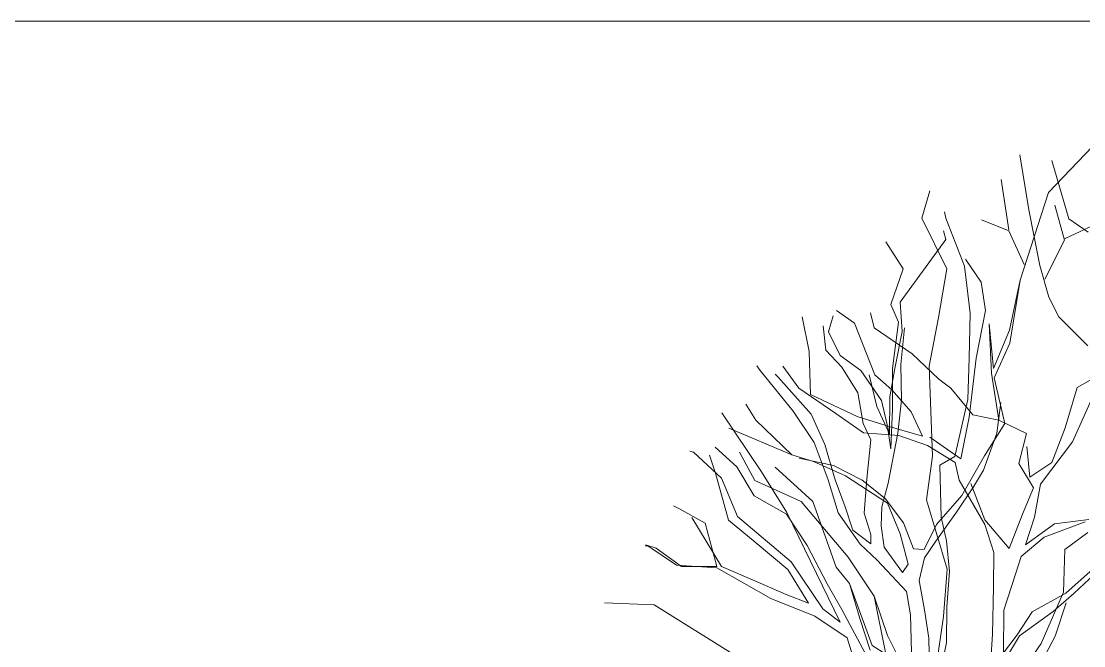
# Model space of a CAD drawing. Header units: millimetres. Extents: x -2481 to 45049, y -11067 to 11055.
# Drawn here: x 10337 to 10839, y 7942 to 8237 of the extents above; entities that cross this region are included whole.
import ezdxf

# ---------------------------------------------------------------- set-up
doc = ezdxf.new("R2010")
doc.units = ezdxf.units.MM
for name, color, linetype, lineweight in [('A-ELEWACJA CIENKA', 11, 'Continuous', 13), ('A-p.widokowa', 6, 'Continuous', 15), ('B-materiały', 9, 'Continuous', 0)]:
    doc.layers.add(name, color=color, linetype=linetype, lineweight=lineweight)

# ---------------------------------------------------------------- blocks, each defined once
blk = doc.blocks.new('A$C2EBD462E')
at = {"layer": 'B-materiały'}
for p, q in [((-80.34, 908.35), (-42.28, 948.3)), ((-89.62, 900.21), (-93.88, 926.12)), ((-70.81, 895.94), (-78.89, 923.39)), ((-99.11, 890.74), (-102.86, 914.43)), ((-136.51, 909.16), (-140.27, 896.15)), ((-93.78, 866.9), (-80.34, 908.35)), ((-84.45, 873.84), (-89.62, 900.21)), ((-72.83, 885.82), (-77.45, 902.29)), ((-140.27, 896.15), (-128.55, 872.17)), ((-128.99, 896.15), (-129.54, 899.18)), ((-120.2, 873.5), (-128.99, 896.15)), ((-99.11, 890.16), (-112.1, 895.36)), ((-72.83, 886.4), (-48.86, 897.67)), ((-61.57, 889.58), (-70.81, 895.94)), ((-128.99, 886.11), (-129.99, 890.18)), ((-91.89, 874.27), (-99.11, 890.16)), ((-149.22, 872.21), (-157.32, 885.03)), ((-150.5, 856.54), (-128.99, 886.11)), ((-82.07, 867.33), (-72.83, 885.82)), ((-112.19, 865.88), (-119.73, 876.86)), ((-154.94, 855.31), (-149.22, 872.21)), ((-128.55, 872.17), (-132.44, 849.17)), ((-117.41, 851.22), (-120.2, 873.5)), ((-80.17, 858.86), (-84.45, 873.84)), ((-110.18, 852.52), (-112.19, 865.88)), ((-93.78, 866.9), (-98.9, 843.27)), ((-98.62, 837.17), (-93.78, 866.9)), ((-151.38, 847.02), (-154.94, 855.31)), ((-149.59, 842.6), (-150.5, 856.54)), ((-75.47, 849.48), (-80.17, 858.86)), ((-196.88, 849.62), (-193.68, 833.24)), ((-182.3, 849.97), (-184.41, 842.45)), ((-172.12, 846.52), (-180.65, 852.49)), ((-162.84, 844.35), (-164.6, 851.4)), ((-117.99, 829.98), (-117.41, 851.22)), ((-114.64, 830.06), (-110.18, 852.52)), ((-185.69, 833.87), (-186.98, 845.28)), ((-162.49, 822.16), (-172.12, 846.52)), ((-154.18, 825.16), (-151.38, 847.02)), ((-132.44, 849.17), (-136.89, 826.16)), ((-106.42, 825.1), (-108.43, 846.25)), ((-108.43, 846.25), (-107.42, 822.93)), ((-61.72, 835.86), (-75.47, 849.48)), ((-184.41, 842.45), (-178.92, 831.25)), ((-144.86, 832.1), (-162.84, 844.35)), ((-153.07, 825.19), (-149.59, 842.6)), ((-148.52, 844.3), (-150.32, 826.94)), ((-98.9, 843.27), (-106.42, 825.1)), ((-106.03, 820.78), (-98.62, 837.17)), ((-193.68, 833.24), (-192.93, 812.9)), ((-178.22, 825.68), (-185.69, 833.87)), ((-178.92, 831.25), (-169.24, 824.23)), ((-132.27, 820.13), (-144.86, 832.1)), ((-118.62, 810.41), (-117.99, 829.98)), ((-117.85, 802.05), (-114.64, 830.06)), ((-216.73, 824.16), (-218.46, 826.35)), ((-198.45, 815.88), (-206.06, 826.19)), ((-170.65, 813.58), (-178.22, 825.68)), ((-155.52, 811.72), (-153.07, 825.19)), ((-154.27, 806.17), (-154.18, 825.16)), ((-150.32, 826.94), (-149.9, 810.19)), ((-136.89, 826.16), (-135.27, 783.74)), ((-201.16, 804.99), (-216.73, 824.16)), ((-209.77, 822.48), (-208.27, 821.02)), ((-208.27, 821.02), (-192.75, 803.53)), ((-169.24, 824.23), (-159.39, 809.95)), ((-165.28, 822.09), (-161.55, 807.1)), ((-154.49, 815.1), (-162.49, 822.16)), ((-126.58, 815.8), (-132.27, 820.13)), ((-107.42, 822.93), (-103.85, 800.73)), ((-101.02, 799.12), (-106.03, 820.78)), ((-66.81, 816.18), (-60.75, 819.68)), ((-181.02, 803.82), (-198.45, 815.88)), ((-145.29, 804.72), (-154.49, 815.1)), ((-116.2, 803.21), (-126.58, 815.8)), ((-72.48, 797.04), (-66.81, 816.18)), ((-57.32, 816.42), (-68.96, 790.43)), ((-192.93, 812.9), (-170.93, 802.4)), ((-168.06, 799.12), (-170.65, 813.58)), ((-159.39, 809.95), (-155.63, 793.84)), ((-155.63, 793.84), (-155.52, 811.72)), ((-149.9, 810.19), (-151.74, 794.5)), ((-124.65, 783.45), (-118.62, 810.41)), ((-218.93, 800.64), (-223.59, 808.28)), ((-191.29, 790.16), (-201.16, 804.99)), ((-161.55, 807.1), (-156.23, 795.5)), ((-154.91, 787.16), (-154.27, 806.17)), ((-139.97, 793.12), (-145.29, 804.72)), ((-102.95, 809.13), (-104.81, 794.56)), ((-216.25, 776.29), (-234.98, 804.19)), ((-201.76, 784.31), (-218.93, 800.64)), ((-192.75, 803.53), (-186.24, 789.17)), ((-167.94, 794.65), (-181.02, 803.82)), ((-170.93, 802.4), (-155.73, 797.75)), ((-121.83, 782.4), (-117.85, 802.05)), ((-103.85, 800.73), (-116.2, 803.21)), ((-90.84, 794.35), (-103.85, 800.73)), ((-201.76, 784.31), (-231.67, 796.94)), ((-164.51, 791.39), (-168.06, 799.12)), ((-151.15, 793.4), (-167.94, 794.65)), ((-156.23, 795.5), (-154.91, 787.16)), ((-151.74, 794.5), (-156.18, 770.93)), ((-155.73, 797.75), (-139.97, 793.12)), ((-104.81, 794.56), (-111.08, 777.08)), ((-110.69, 783.8), (-101.02, 799.12)), ((-94.4, 780.29), (-90.84, 794.35)), ((-78.77, 780.69), (-72.48, 797.04)), ((-184.71, 772.45), (-191.29, 790.16)), ((-166.28, 772.91), (-164.51, 791.39)), ((-137.63, 788.71), (-151.15, 793.4)), ((-136.61, 792.64), (-121.83, 782.4)), ((-68.96, 790.43), (-84.1, 770.5)), ((-250.14, 786.12), (-248.35, 785.51)), ((-248.35, 785.51), (-235.06, 773.31)), ((-238.03, 788), (-227.88, 778.63)), ((-226.53, 785.51), (-219.26, 772.22)), ((-191.63, 781.21), (-201.76, 784.31)), ((-186.24, 789.17), (-181.36, 772.53)), ((-124.58, 780.66), (-137.63, 788.71)), ((-90.69, 788.21), (-89.21, 773.72)), ((-237.86, 775.58), (-240.8, 784.1)), ((-198.37, 782.72), (-182.08, 779.21)), ((-176.37, 774.33), (-191.63, 781.21)), ((-182.08, 779.21), (-168.5, 772.29)), ((-135.27, 783.74), (-138.1, 763)), ((-131.81, 779.36), (-124.65, 783.45)), ((-131.19, 754.79), (-131.81, 779.36)), ((-122.69, 772.32), (-124.58, 780.66)), ((-121.39, 765.09), (-110.69, 783.8)), ((-87.41, 768.74), (-94.4, 780.29)), ((-89.21, 773.72), (-78.77, 780.69)), ((-231.71, 753.39), (-237.86, 775.58)), ((-227.88, 778.63), (-219.71, 764.87)), ((-204.22, 757.04), (-216.25, 776.29)), ((-191.93, 762.19), (-209.73, 778.46)), ((-156.5, 761.42), (-176.37, 774.33)), ((-111.08, 777.08), (-115.91, 769.14)), ((-235.06, 773.31), (-227.54, 755.14)), ((-219.26, 772.22), (-197.45, 762.19)), ((-179.85, 756.93), (-184.71, 772.45)), ((-181.36, 772.53), (-176.57, 759.8)), ((-168.5, 772.29), (-157.67, 763.63)), ((-167.55, 756.67), (-166.28, 772.91)), ((-156.18, 770.93), (-159.25, 759.68)), ((-115.91, 769.14), (-123.99, 757.21)), ((-110.44, 751.4), (-122.69, 772.32)), ((-117.07, 770.79), (-110.49, 753.63)), ((-84.1, 770.5), (-87.06, 754.78)), ((-219.71, 764.87), (-204.41, 756.31)), ((-133.34, 751.39), (-121.39, 765.09)), ((-92.68, 756.32), (-87.41, 768.74)), ((-255.32, 758.95), (-257.86, 760.14)), ((-197.45, 762.19), (-175.13, 735.89)), ((-180.88, 731.2), (-191.93, 762.19)), ((-176.57, 759.8), (-172.94, 748.72)), ((-159.25, 759.68), (-159.58, 750.73)), ((-157.67, 763.63), (-149, 752.11)), ((-150.55, 747.04), (-156.5, 761.42)), ((-138.1, 763), (-128.34, 730.28)), ((-242.85, 752), (-255.32, 758.95)), ((-249.06, 754.63), (-235.08, 731.52)), ((-227.54, 755.14), (-202.21, 733.72)), ((-204.41, 756.31), (-194.54, 741.47)), ((-178.89, 705.24), (-204.22, 757.04)), ((-169.42, 742.1), (-179.85, 756.93)), ((-164.51, 746.7), (-167.55, 756.67)), ((-123.99, 757.21), (-133.7, 743.56)), ((-128.68, 743.68), (-131.19, 754.79)), ((-98.98, 739.96), (-92.68, 756.32)), ((-87.06, 754.78), (-91.2, 741.83)), ((-237.31, 731.46), (-242.85, 752)), ((-219.16, 743.09), (-231.71, 753.39)), ((-159.58, 750.73), (-158.21, 740.71)), ((-149, 752.11), (-144.23, 739.94)), ((-139.19, 739.51), (-133.34, 751.39)), ((-110.49, 753.63), (-98.98, 739.96)), ((-106.19, 738.1), (-110.44, 751.4)), ((-91.2, 741.83), (-77.48, 751.67)), ((-62.98, 752.59), (-82.36, 745.4)), ((-77.48, 751.67), (-61.34, 753.75)), ((-172.94, 748.72), (-164.4, 742.23)), ((-164.4, 742.23), (-164.51, 746.7)), ((-146.84, 732.61), (-150.55, 747.04)), ((-82.36, 745.4), (-93.3, 736.19)), ((-72.71, 739.5), (-61.74, 747.59)), ((-269.96, 741.26), (-271.25, 741.33)), ((-270.95, 741.75), (-266.02, 740.24)), ((-256.32, 732.11), (-269.96, 741.26)), ((-266.02, 740.24), (-254.07, 731.6)), ((-203.76, 730.07), (-219.16, 743.09)), ((-194.54, 741.47), (-185.15, 723.27)), ((-161.41, 734.48), (-169.42, 742.1)), ((-158.21, 740.71), (-149.53, 728.64)), ((-144.23, 739.94), (-139.19, 739.51)), ((-133.7, 743.56), (-139.09, 735.6)), ((-127.2, 729.19), (-128.68, 743.68)), ((-73.32, 719.37), (-72.71, 739.5)), ((-175.13, 735.89), (-162.84, 717.45)), ((-147.63, 719.74), (-161.41, 734.48)), ((-139.09, 735.6), (-141.62, 724.92)), ((-106.35, 721.9), (-106.19, 738.1)), ((-93.3, 736.19), (-95.89, 728.3)), ((-237.29, 730.91), (-256.32, 732.11)), ((-254.07, 731.6), (-237.31, 731.46)), ((-211.79, 716.46), (-237.29, 730.91)), ((-235.08, 731.52), (-220.39, 725.18)), ((-193.86, 714.12), (-203.76, 730.07)), ((-202.21, 733.72), (-187.17, 711.48)), ((-174.54, 723.54), (-180.88, 731.2)), ((-149.53, 728.64), (-146.84, 732.61)), ((-128.34, 730.28), (-130.02, 707.9)), ((-128.45, 712.4), (-127.2, 729.19)), ((-72.19, 718.84), (-60.72, 729.18)), ((-54.09, 732.14), (-68.29, 718.94)), ((-220.39, 725.18), (-204.58, 718.32)), ((-141.62, 724.92), (-139.03, 711.02)), ((-95.89, 728.3), (-101.6, 710.84)), ((-185.15, 723.27), (-178.14, 711.16)), ((-174.54, 723.54), (-163.84, 694.13)), ((-169.66, 706.9), (-174.54, 723.54)), ((-145.68, 708.62), (-147.63, 719.74)), ((-106.9, 699.54), (-106.35, 721.9)), ((-83.89, 695.08), (-73.32, 719.37)), ((-68.29, 718.94), (-78.12, 710.31)), ((-290.48, 714.32), (-266.91, 713.38)), ((-190.91, 708.05), (-211.79, 716.46)), ((-204.58, 718.32), (-193.86, 714.12)), ((-162.84, 717.45), (-156.61, 698.85)), ((-157.32, 690.06), (-162.84, 717.45)), ((-88.17, 710.06), (-72.19, 718.84)), ((-72.08, 714.37), (-77.27, 698.6)), ((-266.91, 713.38), (-229.54, 690.06)), ((-187.17, 711.48), (-178.89, 705.24)), ((-178.14, 711.16), (-167, 690.21)), ((-139.03, 711.02), (-137.02, 697.66)), ((-128.59, 695.64), (-128.45, 712.4)), ((-101.6, 710.84), (-101.66, 690.73)), ((-95.17, 699.27), (-88.17, 710.06)), ((-78.12, 710.31), (-94.04, 698.74)), ((-175.57, 697.82), (-190.91, 708.05)), ((-164.81, 691.94), (-169.66, 706.9)), ((-145.09, 685.17), (-145.68, 708.62)), ((-130.02, 707.9), (-133.84, 682.1)), ((-156.61, 698.85), (-150.73, 687.27)), ((-107.71, 687.23), (-106.9, 699.54)), ((-94.04, 698.74), (-103.69, 682.86)), ((-101.66, 690.73), (-95.17, 699.27)), ((-171.3, 683.4), (-175.57, 697.82)), ((-163.84, 694.13), (-157.32, 690.06)), ((-137.02, 697.66), (-136.54, 678.36)), ((-131.58, 681.04), (-128.59, 695.64)), ((-94.13, 680.3), (-83.89, 695.08)), ((-77.27, 698.6), (-87.4, 679.35))]:
    blk.add_line(p, q, dxfattribs=at)

msp = doc.modelspace()

# ---------------------------------------------------------------- linework, layer by layer
at = {"layer": 'A-p.widokowa', "color": 251, "ltscale": 5}
msp.add_lwpolyline([(9618.43, 6751.79), (11718.43, 6751.79), (11718.43, 8236.79), (9618.43, 8236.79)], close=True, dxfattribs=at)
msp.add_lwpolyline([(9618.43, 6751.79), (11718.43, 6751.79), (11718.43, 8236.79), (9618.43, 8236.79)], close=True, dxfattribs=at)

# ---------------------------------------------------------------- block references
at = {"layer": 'A-ELEWACJA CIENKA'}
msp.add_blockref('A$C2EBD462E', (10903.07, 7247.51), dxfattribs=at)

doc.saveas('drawing.dxf')
